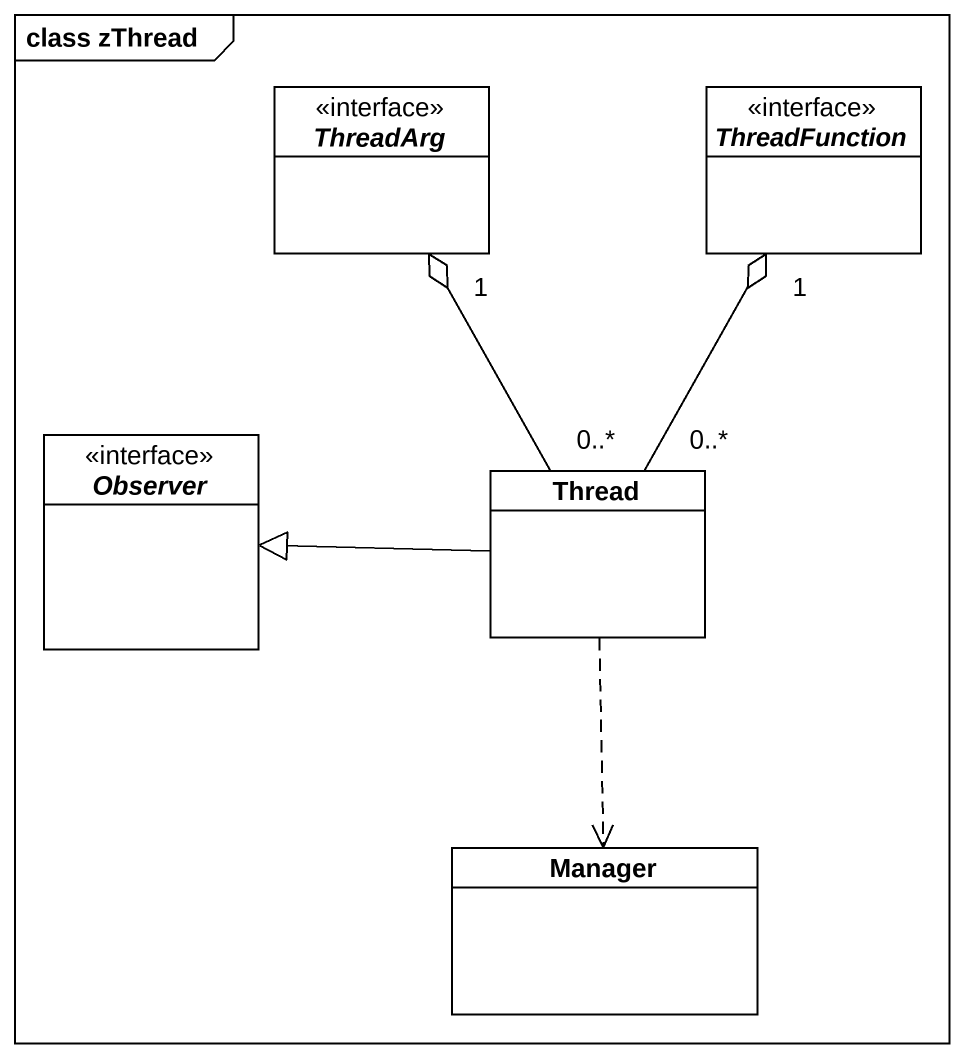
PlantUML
@startuml
mainframe class zThread
hide circle
hide empty members
interface ThreadArg
interface ThreadFunction
interface Observer
class Thread
class Manager
Thread "0..*" -up-o "1" ThreadArg
Thread "0..*" -up-o "1" ThreadFunction
Thread -left-|> Observer
Thread ..> Manager
@enduml
